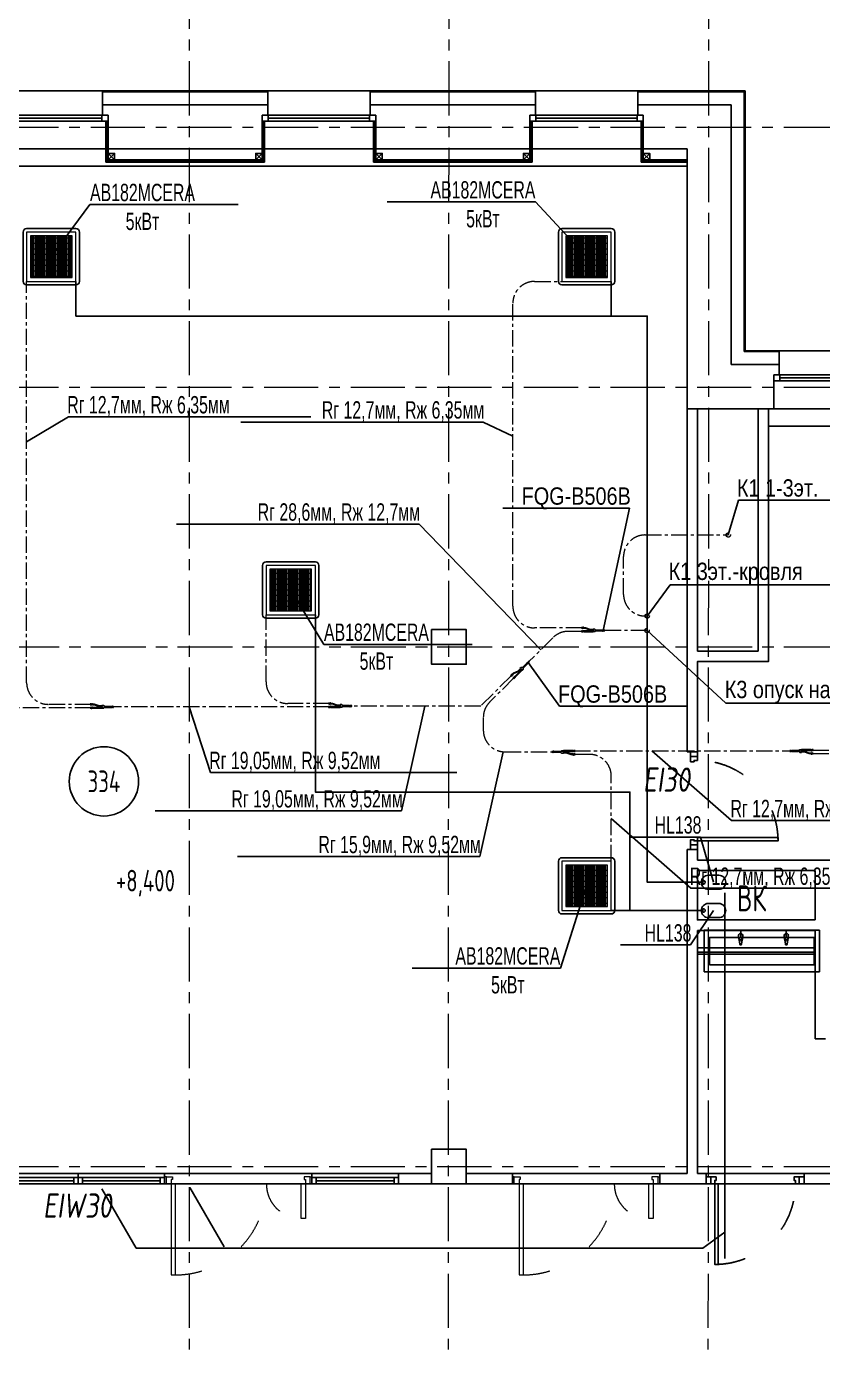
# Model space of a CAD drawing. Header units: millimetres. Extents: x -65527 to 8894748, y -37603 to 223697.
# Drawn here: x -39940 to -30750, y 111643 to 126920 of the extents above; entities that cross this region are included whole.
import ezdxf
from ezdxf import colors
from ezdxf.entities.mleader import LeaderData, LeaderLine
from ezdxf.math import Vec2, Vec3

# ---------------------------------------------------------------- set-up
doc = ezdxf.new("R2010")
doc.units = ezdxf.units.MM
doc.header["$LTSCALE"] = 10
doc.linetypes.add('ACAD_ISO03W100', pattern=[30, 12, -18])
doc.linetypes.add('CENTER', pattern=[2, 1.25, -0.25, 0.25, -0.25])
for name, color, linetype, lineweight in [('АР_Двери', 5, 'Continuous', 18), ('АР_Оси', 142, 'Continuous', 9), ('М_ЗАМЕТКИ', 1, 'Continuous', 13), ('М_фреонопроводы', 10, 'CENTER', 18)]:
    doc.layers.add(name, color=color, linetype=linetype, lineweight=lineweight)
for name, color, linetype in [('АР_новое окно', 160, 'Continuous'), ('Архитектура', 251, 'Continuous'), ('М_1_фанкойлы', 150, 'Continuous'), ('М_ОВ-ВК', 90, 'Continuous'), ('М_ОВ-вспомогательный', 141, 'Continuous'), ('ТХ_сантехника', 253, 'Continuous'), ('Экспликация', 251, 'Continuous')]:
    doc.layers.add(name, color=color, linetype=linetype)
doc.layers.add('М_3_фреонопроводы', color=210, linetype='CENTER', lineweight=13, transparency=0.6)
doc.styles.add('ICOCPEUR', font='isocpeur.ttf')
doc.styles.add('ISOCPEUR', font='isocpeur.ttf', dxfattribs={"width": 0.7})
doc.styles.get("Standard").update_dxf_attribs({"font": 'ARIALN.TTF'})
doc.styles.add('Архитект', font='isocpeur.ttf', dxfattribs={"width": 0.8, "oblique": 8})
doc.styles.add('ГОСТ 2.304', font='isocpeur.ttf', dxfattribs={"width": 0.7})

# ---------------------------------------------------------------- blocks, each defined once
blk = doc.blocks.new('*U42')
at = {"layer": 'АР_новое окно', "lineweight": 20}
for p, q in [((0, 1310), (-70, 1310)), ((0, 0), (-70, 0))]:
    blk.add_line(p, q, dxfattribs=at)
at = {"layer": 'АР_новое окно'}
for p, q in [((-70, 1310), (-70, 0)), ((-70, 0), (-70, 1310)), ((0, 1240), (-70, 1240)), ((-35, 1240), (-35, 70)), ((0, 1310), (0, 0)), ((0, 70), (-70, 70))]:
    blk.add_line(p, q, dxfattribs=at)
blk = doc.blocks.new('*U65')
for points in [[(0, 0), (0, -80), (55, -80), (55, 0), (0, 0)], [(55, -80), (55, 0), (115, 0), (115, -40), (100, -40), (100, -80), (55, -80)], [(1075, -80), (1075, 0), (1015, 0), (1015, -40), (1030, -40), (1030, -80), (1075, -80)], [(1130, 0), (1130, -80), (1075, -80), (1075, 0), (1130, 0)]]:
    blk.add_lwpolyline(points)
blk.add_lwpolyline([(100, -80), (100, -1010), (140, -1010), (140, -80)], close=True)
at = {"linetype": 'ACAD_ISO03W100', "ltscale": 3}
blk.add_arc((100, -80), 930, 270, 0, dxfattribs=at)
blk = doc.blocks.new('*U104')
for points in [[(0, 0), (0, -80), (55, -80), (55, 0), (0, 0)], [(55, -80), (55, 0), (115, 0), (115, -40), (100, -40), (100, -80), (55, -80)], [(1075, -80), (1075, 0), (1015, 0), (1015, -40), (1030, -40), (1030, -80), (1075, -80)], [(1130, 0), (1130, -80), (1075, -80), (1075, 0), (1130, 0)]]:
    blk.add_lwpolyline(points)
blk.add_lwpolyline([(100, -80), (100, -1010), (140, -1010), (140, -80)], close=True)
at = {"linetype": 'ACAD_ISO03W100', "ltscale": 3}
blk.add_arc((100, -80), 930, 270, 0, dxfattribs=at)
blk = doc.blocks.new('*U84')
at = {"linetype": 'ByBlock'}
for p, q in [((0, 0), (0, -74)), ((50, 0), (0, 0)), ((0, -74), (0, 0)), ((1000, 0), (0, 0)), ((50, -74), (0, -74)), ((0, -74), (1000, -74)), ((50, 0), (50, -74)), ((950, 0), (50, 0)), ((50, -37), (950, -37)), ((50, -74), (950, -74)), ((950, 0), (1000, 0)), ((950, 0), (950, -74)), ((950, -74), (1000, -74)), ((1000, 0), (1000, -74)), ((1000, -74), (1000, 0))]:
    blk.add_line(p, q, dxfattribs=at)
blk = doc.blocks.new('*U85')
at = {"linetype": 'ByBlock'}
for p, q in [((0, 0), (0, -74)), ((50, 0), (0, 0)), ((0, -74), (0, 0)), ((1000, 0), (0, 0)), ((50, -74), (0, -74)), ((0, -74), (1000, -74)), ((50, 0), (50, -74)), ((950, 0), (50, 0)), ((50, -37), (950, -37)), ((50, -74), (950, -74)), ((950, 0), (1000, 0)), ((950, 0), (950, -74)), ((950, -74), (1000, -74)), ((1000, 0), (1000, -74)), ((1000, -74), (1000, 0))]:
    blk.add_line(p, q, dxfattribs=at)
blk = doc.blocks.new('смеситель короткий')
for p, q in [((42, 21), (0, 25)), ((25, 14), (40, 14)), ((25, -14), (25, 14)), ((104, 11), (51, 18)), ((0, -25), (42, -21)), ((40, -14), (25, -14)), ((51, -18), (104, -11))]:
    blk.add_line(p, q)
for centre, major_axis, start_param, end_param in [((0, 0), (-17.7, 17.7), -0.785398, 2.356194), ((40, 0), (9.62, 9.62), 3.926991, 7.068583), ((40, 0), (-14.9, 14.9), -1.35736, -0.875625), ((40, 0), (14.9, 14.9), 4.498953, 6.496621), ((103, 0), (7.91, 7.91), 4.051589, 6.943986), ((40, 0), (14.9, 14.9), 4.017217, 4.498953)]:
    blk.add_ellipse(centre, major_axis=major_axis, ratio=1, start_param=start_param, end_param=end_param)
blk = doc.blocks.new('раковина')
at = {"layer": 'ТХ_сантехника'}
for p, q in [((968010, -23754), (968100, -23754)), ((968010, -24154), (968100, -24154)), ((968010, -24704), (968100, -24704))]:
    blk.add_line(p, q, dxfattribs=at)
for points in [[(968510, -25144), (968510, -23754), (968010, -23754), (968010, -25144)], [(968425, -25079), (968425, -23819), (968095, -23819), (968095, -25079)]]:
    blk.add_lwpolyline(points, close=True, dxfattribs=at)
at = {"layer": 'ТХ_сантехника', "ltscale": 100, "xscale": -1, "rotation": 180}
blk.add_blockref('смеситель короткий', (968072, -24154), dxfattribs=at)
at = {"layer": 'ТХ_сантехника'}
blk.add_blockref('смеситель короткий', (968072, -24704), dxfattribs=at)
blk = doc.blocks.new('Дверь_1700')
at = {"layer": 'АР_Двери'}
for points in [[(22995, 82161), (22995, 82081), (23015, 82081), (23015, 82161), (22995, 82161)], [(23015, 82081), (23015, 82161), (23085, 82161), (23085, 82131), (23070, 82131), (23070, 82081), (23015, 82081)], [(24675, 82081), (24675, 82161), (24605, 82161), (24605, 82131), (24620, 82131), (24620, 82081), (24675, 82081)], [(24695, 82161), (24695, 82081), (24675, 82081), (24675, 82161), (24695, 82161)]]:
    blk.add_lwpolyline(points, dxfattribs=at)
for points in [[(23070, 82081), (23070, 81031), (23120, 81031), (23120, 82081)], [(24570, 81681), (24570, 82081), (24620, 82081), (24620, 81681)]]:
    blk.add_lwpolyline(points, close=True, dxfattribs=at)
at = {"layer": 'АР_Двери', "linetype": 'ACAD_ISO03W100', "ltscale": 3}
for centre, radius, start, end in [((23118, 82082), 1052, 267.3965, 359.9316), ((24570, 82081), 400, 180, 270)]:
    blk.add_arc(centre, radius, start, end, dxfattribs=at)
blk = doc.blocks.new('A$Ce02d65bd')
at = {"ltscale": 100}
for points in [[(0, 0), (0, 75), (75, 75), (75, 0), (0, 0)], [(0, 0), (75, 75)], [(0, 75), (75, 0)]]:
    blk.add_lwpolyline(points, dxfattribs=at)
blk = doc.blocks.new('_DOTSMALL')
at = {"color": 0, "linetype": 'ByBlock', "const_width": 0.5}
blk.add_lwpolyline([(-0.0625, 0, 1), (0.0625, 0, 1)], format="xyb", close=True, dxfattribs=at)
blk = doc.blocks.new('A$C6c2f87d8')
at = {"layer": 'М_1_фанкойлы', "linetype": 'ByBlock', "lineweight": 9}
h = blk.add_hatch(dxfattribs=at)
h.set_pattern_fill('GRATE', color=251, scale=20)
h.set_pattern_definition([(0, (-70464.215, 115561.44), (0, 15.875), []), (90, (-70464.215, 115561.44), (-63.5, 4e-15), [])])
h.paths.add_polyline_path([(-240, -240), (240, -240), (240, 240), (-240, 240)])
at = {"layer": 'М_1_фанкойлы', "linetype": 'ByBlock'}
blk.add_lwpolyline([(285, 325), (-285, 325, 0.414214), (-325, 285), (-325, -285, 0.414214), (-285, -325), (285, -325, 0.414214), (325, -285), (325, 285, 0.414214)], format="xyb", close=True, dxfattribs=at)
at = {"layer": 'М_1_фанкойлы', "color": 251, "linetype": 'ByBlock', "lineweight": 9}
for points in [[(285, 285), (-285, 285), (-285, -285), (285, -285)], [(240, 240), (-240, 240), (-240, -240), (240, -240)]]:
    blk.add_lwpolyline(points, close=True, dxfattribs=at)
blk = doc.blocks.new('_None')
blk = doc.blocks.new('A$C9c2b1eba')
at = {"layer": 'М_3_фреонопроводы', "color": 20, "linetype": 'ByBlock'}
for points in [[(0, 5), (9, 5)], [(0, 5), (9, 5)], [(9, -5), (0, -5), (0, 5), (9, 5)], [(9, 5), (12, 7), (12, 7), (18, 7)], [(9, -5), (9, 5)], [(12, 7), (12, -7)], [(27, 5), (24, 7), (24, 7), (18, 7)], [(24, 7), (24, -7)], [(27, 5), (135, 5), (135, -8)], [(27, 5), (135, 5), (135, -5), (27, -5)], [(27, 5), (27, -5)], [(164, -3), (154, 7), (135, 7), (135, -8)], [(135, 5), (135, 5)], [(0, -5), (9, -5)], [(9, -45), (0, -45), (0, -35), (9, -35)], [(9, -5), (12, -7), (12, -7), (18, -7)], [(9, -35), (12, -33), (12, -33), (18, -33)], [(9, -45), (9, -35)], [(9, -45), (12, -47), (12, -47), (18, -47)], [(12, -33), (12, -47)], [(27, -5), (24, -7), (24, -7), (18, -7)], [(27, -35), (24, -33), (24, -33), (18, -33)], [(27, -45), (24, -47), (24, -47), (18, -47)], [(24, -33), (24, -47)], [(27, -5), (135, -5)], [(27, -35), (44, -35), (99, -15), (135, -15)], [(27, -45), (46, -45), (101, -25), (135, -25)], [(27, -35), (27, -45)], [(135, -8), (145, -8)], [(135, -12), (135, -25), (135, -25)], [(135, -12), (145, -12)], [(164, -17), (154, -27), (135, -27), (135, -12)], [(164, -17), (170, -17), (170, -3), (164, -3), (164, -17)], [(242, -15), (170, -15), (170, -5), (242, -5)], [(242, -5), (245, -3), (245, -3), (251, -3)], [(242, -15), (242, -5)], [(242, -15), (245, -17), (245, -17), (251, -17)], [(245, -3), (245, -17)], [(259, -5), (257, -3), (257, -3), (251, -3)], [(259, -15), (257, -17), (257, -17), (251, -17)], [(257, -3), (257, -17)], [(259, -5), (270, -5), (270, -15), (259, -15)], [(259, -5), (259, -15)]]:
    blk.add_lwpolyline(points, dxfattribs=at)
for start, end in [(0, 90), (270, 0)]:
    blk.add_arc((145, -10), 2, start, end, dxfattribs=at)

msp = doc.modelspace()

# ---------------------------------------------------------------- linework, layer by layer
at = {"layer": 'АР_Оси', "linetype": 'CENTER', "ltscale": 50}
for p, q in [((-38063.4, 129518), (-38063.4, 73785.7)), ((-35063.4, 129518), (-35093.4, 73785.7)), ((-32063.4, 129518), (-32090.8, 73785.7)), ((-59197.1, 125755.6), (23981.3, 125755.6)), ((-59197.1, 122755.6), (23981.3, 122755.6)), ((-59197.1, 119755.6), (23981.3, 119755.6)), ((-59186.9, 119755.9), (23991.5, 119755.9)), ((-59197.1, 113755.6), (23981.3, 113755.6))]:
    msp.add_line(p, q, dxfattribs=at)
at = {"layer": 'Архитектура', "lineweight": 25, "transparency": 33554684}
for p, q in [((-41483.4, 126175.6), (-31643.4, 126175.6)), ((-39063.4, 126165.6), (-37153.4, 126165.6)), ((-35973.4, 126165.6), (-34063.4, 126165.6)), ((-32883.4, 126165.6), (-31653.4, 126165.6)), ((-31653.4, 126165.6), (-31653.4, 123165.6)), ((-31643.4, 126175.6), (-31643.4, 123175.6)), ((-40308.4, 125896.6), (-38998.4, 125896.6)), ((-39063.4, 126015.6), (-37153.4, 126015.6)), ((-39063.4, 125896.6), (-39063.4, 126015.6)), ((-39063.4, 125896.6), (-38998.4, 125896.6)), ((-38998.4, 125896.6), (-38998.4, 125505.6)), ((-37218.4, 125896.6), (-37218.4, 125505.6)), ((-37218.4, 125896.6), (-37153.4, 125896.6)), ((-37218.4, 125896.6), (-35908.4, 125896.6)), ((-37153.4, 125896.6), (-37153.4, 126015.6)), ((-35973.4, 126015.6), (-34063.4, 126015.6)), ((-35973.4, 125896.6), (-35973.4, 126015.6)), ((-35973.4, 125896.6), (-35908.4, 125896.6)), ((-35908.4, 125896.6), (-35908.4, 125505.6)), ((-34128.4, 125896.6), (-34128.4, 125505.6)), ((-34128.4, 125896.6), (-34063.4, 125896.6)), ((-34128.4, 125896.6), (-32818.4, 125896.6)), ((-34063.4, 125896.6), (-34063.4, 126015.6)), ((-32883.4, 126015.6), (-31803.4, 126015.6)), ((-32883.4, 125896.6), (-32883.4, 126015.6)), ((-32883.4, 125896.6), (-32818.4, 125896.6)), ((-32818.4, 125896.6), (-32818.4, 125505.6)), ((-31803.4, 126015.6), (-31803.4, 123015.6)), ((-40308.4, 125505.6), (-38998.4, 125505.6)), ((-38998.4, 125505.6), (-37218.4, 125505.6)), ((-37218.4, 125505.6), (-35908.4, 125505.6)), ((-35908.4, 125505.6), (-34128.4, 125505.6)), ((-34128.4, 125505.6), (-32818.4, 125505.6)), ((-32818.4, 125505.6), (-32313.4, 125505.6)), ((-32313.4, 125505.6), (-32313.4, 122505.6)), ((-40813.4, 125305.6), (-32313.4, 125305.6)), ((-31653.4, 123165.6), (-31248.4, 123165.6)), ((-31643.4, 123175.6), (-23483.4, 123175.6)), ((-31803.4, 123015.6), (-31248.4, 123015.6)), ((-31248.4, 122896.6), (-31248.4, 123015.6)), ((-31313.4, 122896.6), (-31313.4, 122505.6)), ((-31313.4, 122896.6), (-31248.4, 122896.6)), ((-31313.4, 122896.6), (-30003.4, 122896.6)), ((-32313.4, 122505.6), (-31313.4, 122505.6)), ((-32193.4, 122505.6), (-32193.4, 119707.2)), ((-31313.4, 122505.6), (-30003.4, 122505.6)), ((-31373.4, 122305.6), (-22983.4, 122305.6)), ((-31876.2, 116918), (-31876.2, 112693.5)), ((-38345, 113675.6), (-36645, 113675.6)), ((-34328.4, 113675.6), (-32628.4, 113675.6)), ((-32092.8, 113675.6), (-30962.8, 113675.7)), ((-38345, 113555.6), (-36645, 113555.6)), ((-38053.7, 113514.1), (-37658.8, 112830.2)), ((-34328.4, 113555.6), (-32628.4, 113555.6)), ((-32092.8, 113555.5), (-30962.8, 113555.7)), ((-39069.8, 113497.5), (-38674.9, 112813.5)), ((-31876.2, 112998.5), (-32129.8, 112813.5)), ((-38674.9, 112813.5), (-32129.8, 112813.5))]:
    msp.add_line(p, q, dxfattribs=at)
for points in [[(-39063.4, 126015.6), (-39063.4, 126175.6)], [(-37153.4, 126015.6), (-37153.4, 126175.6)], [(-35973.4, 126015.6), (-35973.4, 126175.6)], [(-34063.4, 126015.6), (-34063.4, 126175.6)], [(-32883.4, 126015.6), (-32883.4, 126175.6)], [(-38998.4, 125896.6), (-38998.4, 125379.8), (-37218.4, 125379.8), (-37218.4, 125757.7)], [(-35908.4, 125896.6), (-35908.4, 125379.8), (-34128.4, 125379.8), (-34128.4, 125757.7)], [(-32818.4, 125896.6), (-32818.4, 125379.8), (-32313.4, 125379.8)], [(-39023.4, 125826.6), (-39023.4, 125354.8), (-37193.4, 125354.8), (-37193.4, 125826.6)], [(-39010.9, 125826.6), (-39010.9, 125367.3), (-37205.9, 125367.3), (-37205.9, 125826.6)], [(-35933.4, 125826.6), (-35933.4, 125354.8), (-34103.4, 125354.8), (-34103.4, 125826.6)], [(-35920.9, 125826.6), (-35920.9, 125367.3), (-34115.9, 125367.3), (-34115.9, 125826.6)], [(-32843.4, 125826.6), (-32843.4, 125354.8), (-32313.4, 125354.8)], [(-32830.9, 125826.6), (-32830.9, 125367.3), (-32313.4, 125367.3)], [(-31248.4, 123015.6), (-31248.4, 123175.6)], [(-32313.4, 118545.2), (-32313.4, 122505.6)], [(-32193.4, 119707.2), (-31493.4, 119707.2), (-31493.4, 122505.6)], [(-31373.4, 122505.6), (-31373.4, 119587.2), (-32193.4, 119587.2), (-32193.4, 118545.2)], [(-32193.4, 118545.2), (-32313.4, 118545.2)], [(-32313.4, 113675.5), (-32313.4, 117415.2)], [(-32193.4, 117415.2), (-32313.4, 117415.2)], [(-32193.4, 117415.2), (-32193.4, 117295.2)], [(-32193.4, 117295.2), (-24914.6, 117295.2)], [(-30833.4, 117175.2), (-32193.4, 117175.2), (-32193.4, 116603.4), (-30833.4, 116603.4)], [(-30833.4, 116603.4), (-30833.4, 117175.2)], [(-32193.4, 116483.4), (-32193.4, 113675.6)], [(-30833.4, 116483.4), (-32193.4, 116483.4)], [(-30833.4, 115231), (-30833.4, 116483.4)], [(-30833.4, 116282.9), (-32193.4, 116283)], [(-30833.4, 116232.9), (-32193.4, 116233)], [(-30833.4, 116207.9), (-32193.4, 116208)], [(-30713.4, 115231), (-30833.4, 115231)], [(-40345, 113675.6), (-38345, 113675.6), (-38345, 113629.6)], [(-39345, 113629.6), (-39345, 113675.6)], [(-35645, 113675.6), (-36645, 113675.6), (-36645, 113629.5)], [(-35263.4, 113555.6), (-35645, 113555.6), (-35645, 113675.6), (-35263.4, 113675.6)], [(-34328.4, 113675.6), (-34863.4, 113675.6)], [(-34328.4, 113675.6), (-34328.4, 113555.6)], [(-32628.4, 113675.6), (-32628.4, 113555.6)], [(-32628.4, 113675.5), (-32313.4, 113675.5)], [(-32093.4, 113675.6), (-32193.4, 113675.6)], [(-32093.4, 113675.6), (-32093.4, 113555.6)], [(-30962.8, 113675.8), (-29263.4, 113675.8)], [(-30962.8, 113675.6), (-30962.8, 113555.6)], [(-34328.4, 113555.6), (-34863.4, 113555.6)], [(-32093.4, 113555.8), (-32628.4, 113555.6)], [(-30962.8, 113555.6), (-29263.4, 113555.6)]]:
    msp.add_lwpolyline(points, dxfattribs=at)
for points in [[(-35263.4, 119955.6), (-34863.4, 119955.6), (-34863.4, 119555.6), (-35263.4, 119555.6)], [(-35263.4, 113955.6), (-34863.4, 113955.6), (-34863.4, 113555.6), (-35263.4, 113555.6)]]:
    msp.add_lwpolyline(points, close=True, dxfattribs=at)
at = {"layer": 'М_ОВ-ВК', "linetype": 'ByBlock'}
for points in [[(-39368.4, 123975.7), (-39368.4, 123575.7), (-32774, 123575.7), (-32774, 117037.9), (-32123, 117037.9)], [(-33188.4, 123975.7), (-33188.4, 123575.7)], [(-36604, 120127.4), (-36604, 118079), (-32974, 118079), (-32974, 116712.2), (-32123, 116712.2)], [(-33188.4, 116712.2), (-32974, 116712.2)]]:
    msp.add_lwpolyline(points, dxfattribs=at)
for points in [[(-32148.4, 117038.9), (-32148.4, 117036.9, 0.4142136), (-32068.4, 116956.9), (-31946.5, 116956.9, 0.4142136), (-31866.5, 117036.9), (-31866.5, 117038.9, 0.4142136), (-31946.5, 117118.9), (-32068.4, 117118.9, 0.4142136)], [(-32148.4, 116713.2), (-32148.4, 116711.2, 0.4142136), (-32068.4, 116631.2), (-31946.5, 116631.2, 0.4142136), (-31866.5, 116711.2), (-31866.5, 116713.2, 0.4142136), (-31946.5, 116793.2), (-32068.4, 116793.2, 0.4142136)]]:
    msp.add_lwpolyline(points, format="xyb", close=True, dxfattribs=at)
for centre in [(-32123, 117037.9), (-32123, 116712.2)]:
    msp.add_circle(centre, 20, dxfattribs=at)
at = {"layer": 'М_фреонопроводы', "ltscale": 15}
for points in [[(-39194.1, 119092.9), (-39688.4, 119092.9, -0.4142136), (-39938.4, 119342.9), (-39938.4, 123975.7)], [(-33524.7, 119975.6), (-34074.7, 119975.6, -0.4142136), (-34324.7, 120225.6), (-34324.7, 123725.7, -0.4142136), (-34074.7, 123975.7), (-33758.4, 123975.7)], [(-32774, 120112.8), (-32796.8, 120112.8, -0.4142136), (-33046.8, 120362.8), (-33046.8, 120798.4, -0.4142136), (-32796.8, 121048.4), (-31837.7, 121048.4)], [(-30865.8, 118564.6), (-30315.8, 118564.6, 0.4142136), (-30065.8, 118814.6), (-30065.8, 119766.3, -0.194456), (-29995.6, 119940), (-29939.4, 119998.3), (-29939.4, 120408.9)], [(-30865.8, 118524.6), (-26952.2, 118524.6, 0.4142136), (-26702.2, 118774.6), (-26702.2, 120368.9)], [(-36444.1, 119102.9), (-36924, 119102.9, -0.4142136), (-37174, 119352.9), (-37174, 120127.4)], [(-33524.7, 119935.6), (-33685.5, 119935.6, 0.1989124), (-33862.3, 119862.3), (-34142.6, 119582)], [(-34312.3, 119398.2), (-34592.6, 119117.8, 0.1989124), (-34665.8, 118941.1), (-34665.8, 118794.6, 0.4142136), (-34415.8, 118544.6), (-33865.8, 118544.6)], [(-33188.4, 117282.2), (-33188.4, 118264.6, 0.4142136), (-33438.4, 118514.6), (-33616, 118514.6)]]:
    msp.add_lwpolyline(points, format="xyb", dxfattribs=at)
for points in [[(-32774.7, 119945.6), (-33274.7, 119945.6)], [(-34340.6, 119426.4), (-34694.1, 119072.9), (-36194.1, 119072.9)], [(-39194.1, 119052.9), (-41694.1, 119052.9)], [(-36444.1, 119062.9), (-38944.1, 119062.9)], [(-33615.8, 118554.6), (-31115.8, 118554.6)]]:
    msp.add_lwpolyline(points, dxfattribs=at)
at = {"layer": 'М_фреонопроводы', "ltscale": 10}
for centre in [(-31837.7, 121048.4), (-32774, 120112.8), (-32774.7, 119945.6)]:
    msp.add_circle(centre, 25, dxfattribs=at)
at = {"layer": 'Экспликация'}
msp.add_circle((-39045.8, 118203.4), 400, dxfattribs=at)

# ---------------------------------------------------------------- block references
at = {"layer": 'Архитектура', "lineweight": 25, "transparency": 33554684, "xscale": -1}
for name, p, rotation in [('*U42', (-38998.4, 125826.6), 90), ('*U42', (-35908.4, 125826.6), 90), ('*U42', (-32818.4, 125826.6), 90), ('*U42', (-30003.4, 122826.6), 90), ('*U85', (-40345, 113555.6), 180.0001519656341), ('*U85', (-39345, 113555.6), 180.0001519656341), ('*U84', (-36645, 113555.5), 180.0001519656341)]:
    msp.add_blockref(name, p, dxfattribs=dict(at, rotation=rotation))
at = {"layer": 'Архитектура', "lineweight": 25, "transparency": 33554684}
for name, p in [('A$Ce02d65bd', (-38998.4, 125379.8)), ('A$Ce02d65bd', (-37293.4, 125379.8)), ('A$Ce02d65bd', (-35908.4, 125379.8)), ('A$Ce02d65bd', (-34203.4, 125379.8)), ('A$Ce02d65bd', (-32818.4, 125379.8)), ('Дверь_1700', (-61340, 31474.7)), ('Дверь_1700', (-57323.5, 31474.7)), ('*U65', (-32093.4, 113635.6))]:
    msp.add_blockref(name, p, dxfattribs=at)
at = {"layer": 'Архитектура', "lineweight": 25, "transparency": 33554684, "rotation": 90.00000000000001}
msp.add_blockref('*U104', (-32273.4, 117415.2), dxfattribs=at)
at = {"layer": 'Архитектура', "lineweight": 25, "transparency": 33554684, "xscale": 0.9566735012578498, "yscale": 0.9566735012578498, "zscale": 0.9566735012578498, "rotation": 270}
msp.add_blockref('раковина', (-8060.8, 1042553), dxfattribs=at)
at = {"layer": 'М_3_фреонопроводы', "linetype": 'ByBlock', "transparency": 33554684, "xscale": -1}
for p, rotation in [((-33534, 119935.6), 180), ((-34318.9, 119391.6), 224.9999999992388), ((-39203.4, 119052.9), 180), ((-36453.4, 119062.9), 180), ((-33606.5, 118554.6), 359.9999999992561), ((-30856.5, 118564.6), 359.9999999992561)]:
    msp.add_blockref('A$C9c2b1eba', p, dxfattribs=dict(at, rotation=rotation))
at = {"layer": 'М_ОВ-вспомогательный', "linetype": 'ByBlock', "rotation": 90}
for p in [(-39653.4, 124260.7), (-33473.4, 124260.7), (-36889, 120412.4), (-33473.4, 116997.2)]:
    msp.add_blockref('A$C6c2f87d8', p, dxfattribs=at)

# ---------------------------------------------------------------- texts
at = {"layer": 'Архитектура', "lineweight": 25, "transparency": 33554684, "style": 'Архитект', "oblique": 8, "width": 0.8}
for s, p in [('EI30', (-32822.8, 118083.4)), ('EIW30', (-39748.2, 113164.8))]:
    msp.add_text(s, height=280, dxfattribs=at).set_placement(p)
at = {"layer": 'Архитектура', "lineweight": 25, "transparency": 33554684, "insert": (-31568.8, 116852.8), "char_height": 300, "attachment_point": 5, "line_spacing_factor": 0.7, "style": 'ICOCPEUR'}
msp.add_mtext('\\A1;{\\W0.7;ВК}', dxfattribs=at)
at = {"layer": 'Экспликация', "insert": (-39045.8, 118203.4), "char_height": 250, "attachment_point": 5, "style": 'ГОСТ 2.304'}
msp.add_mtext_dynamic_manual_height_columns('334', width=1163.672, gutter_width=12.5, heights=[0], dxfattribs=at)

# ---------------------------------------------------------------- leaders
at = {"layer": 'Архитектура', "lineweight": 25, "transparency": 33554684}
ml = msp.add_multileader_mtext('Standard', dxfattribs=at)
ml.set_content('+8,400', color=256, style='ISOCPEUR')
ml.set_leader_properties(color=256, linetype='Continuous', lineweight=-1)
ml.set_arrow_properties(name='DOTSMALL')
ml.build(insert=Vec2(0, 0))
ml.multileader.update_dxf_attribs({"has_text_frame": 1, "text_left_attachment_type": 4, "text_right_attachment_type": 4, "dogleg_length": 100, "arrow_head_size": 180})
ctx = ml.context
ctx.base_point, ctx.char_height, ctx.arrow_head_size, ctx.landing_gap_size, ctx.plane_origin = Vec3(-38957.8, 116848.7), 250, 180, 50, Vec3(-38730.6, 116641.5)
ctx.left_attachment, ctx.right_attachment = 4, 4
notes = []
notes.append((ctx, [(0, (0, 0, 0), (0, 0), (1, 0), 1, [])]))
ctx.mtext.insert, ctx.mtext.width, ctx.mtext.line_spacing_style, ctx.mtext.flow_direction = Vec3(-38907.8, 117182), 852.697, 2, 5
at = {"layer": 'М_ЗАМЕТКИ', "color": 7, "linetype": 'ByBlock'}
ml = msp.add_multileader_mtext('Standard', dxfattribs=at)
ml.set_content('{\\W0.8;AB182MCERA\\P5кВт}', color=7)
ml.set_leader_properties()
ml.set_arrow_properties(name='NONE')
ml.build(insert=Vec2(0, 0))
ml.multileader.update_dxf_attribs({"text_left_attachment_type": 6, "text_right_attachment_type": 6, "dogleg_length": 0.36, "arrow_head_size": 0.162})
ctx = ml.context
ctx.base_point, ctx.char_height, ctx.arrow_head_size, ctx.landing_gap_size, ctx.plane_origin = Vec3(-35276.3, 124893.7), 200, 0.162, 0.081, Vec3(-24201.2, 131924.6)
ctx.left_attachment, ctx.right_attachment, ctx.text_align_type = 6, 6, 1
notes.append((ctx, [(1, (1, 1, 0), (-34063.4, 124893.7), (-1, 0), 0.324, [(0, [(-33473.4, 124260.7)], 0, [])])]))
ctx.mtext.insert, ctx.mtext.width, ctx.mtext.defined_height, ctx.mtext.alignment, ctx.mtext.flow_direction = Vec3(-34670, 125133.7), 2817.48, 544.3, 2, 5
ml = msp.add_multileader_mtext('Standard', dxfattribs=at)
ml.set_content('{\\W0.8;AB182MCERA\\P5кВт}', color=7)
ml.set_leader_properties()
ml.set_arrow_properties(name='NONE')
ml.build(insert=Vec2(0, 0))
ml.multileader.update_dxf_attribs({"text_left_attachment_type": 6, "text_right_attachment_type": 6, "dogleg_length": 0.36, "arrow_head_size": 0.162})
ctx = ml.context
ctx.base_point, ctx.char_height, ctx.arrow_head_size, ctx.landing_gap_size, ctx.plane_origin = Vec3(-39206.7, 124863.5), 200, 0.162, 0.081, Vec3(-30381.2, 131924.6)
ctx.left_attachment, ctx.right_attachment, ctx.text_align_type = 6, 6, 1
notes.append((ctx, [(0, (1, 1, 0), (-39207, 124863.5), (1, 0), 0.324, [(0, [(-39653.4, 124260.7)], 0, [])])]))
ctx.mtext.insert, ctx.mtext.width, ctx.mtext.defined_height, ctx.mtext.alignment, ctx.mtext.flow_direction = Vec3(-38600.4, 125103.5), 2817.48, 544.3, 2, 5
ml = msp.add_multileader_mtext('Standard', dxfattribs=at)
ml.set_content('{\\W0.8;Rг 12,7мм, Rж 6,35мм}', color=7)
ml.set_leader_properties()
ml.set_arrow_properties(name='NONE')
ml.build(insert=Vec2(0, 0))
ml.multileader.update_dxf_attribs({"text_left_attachment_type": 6, "text_right_attachment_type": 6, "dogleg_length": 0.36, "arrow_head_size": 0.162})
ctx = ml.context
ctx.base_point, ctx.char_height, ctx.arrow_head_size, ctx.landing_gap_size, ctx.plane_origin = Vec3(-39455.9, 122412.3, 0), 200, 0.162, 0.081, Vec3(-30666.2, 129787.7, 0)
ctx.left_attachment, ctx.right_attachment, ctx.text_align_type = 6, 6, 1
notes.append((ctx, [(0, (1, 1, 0), (-39456.2, 122412.3, 0), (1, 0), 0.324, [(0, [(-39938.4, 122123.8, 0)], 0, [])])]))
ctx.mtext.insert, ctx.mtext.width, ctx.mtext.defined_height, ctx.mtext.alignment, ctx.mtext.flow_direction = Vec3(-38531.2, 122652.3, 0), 2817.48, 544.3, 2, 5
ml = msp.add_multileader_mtext('Standard', dxfattribs=at)
ml.set_content('{\\W0.8;Rг 12,7мм, Rж 6,35мм}', color=7)
ml.set_leader_properties()
ml.set_arrow_properties(name='NONE')
ml.build(insert=Vec2(0, 0))
ml.multileader.update_dxf_attribs({"text_left_attachment_type": 6, "text_right_attachment_type": 6, "dogleg_length": 0.36, "arrow_head_size": 0.162})
ctx = ml.context
ctx.base_point, ctx.char_height, ctx.arrow_head_size, ctx.landing_gap_size, ctx.plane_origin = Vec3(-36517, 122352.5, 0), 200, 0.162, 0.081, Vec3(-25052.5, 129854.7, 0)
ctx.left_attachment, ctx.right_attachment, ctx.text_align_type = 6, 6, 1
notes.append((ctx, [(1, (1, 1, 0), (-34667.4, 122352.5, 0), (-1, 0), 0.324, [(0, [(-34324.7, 122190.7, 0)], 0, [])])]))
ctx.mtext.insert, ctx.mtext.width, ctx.mtext.defined_height, ctx.mtext.alignment, ctx.mtext.flow_direction = Vec3(-35592.3, 122592.5, 0), 2817.48, 544.3, 2, 5
ml = msp.add_multileader_mtext('Standard', dxfattribs=at)
ml.set_content('2.8кВт', color=7)
ml.set_leader_properties()
ml.set_arrow_properties(name='NONE')
ml.build(insert=Vec2(0, 0))
ml.multileader.update_dxf_attribs({"text_left_attachment_type": 6, "text_right_attachment_type": 6, "dogleg_length": 0.36, "arrow_head_size": 0.162})
ctx = ml.context
ctx.base_point, ctx.char_height, ctx.arrow_head_size, ctx.landing_gap_size, ctx.plane_origin = Vec3(-30105.6, 121657.8, 0), 200, 0.162, 0.081, Vec3(-20952.2, 128642.8, 0)
ctx.left_attachment, ctx.right_attachment, ctx.text_align_type = 6, 6, 1
notes.append((ctx, [(0, (1, 1, 0), (-30105.9, 121657.8, 0), (1, 0), 0.324, [(0, [(-30224.4, 120978.9, 0)], 0, [])])]))
ctx.mtext.insert, ctx.mtext.width, ctx.mtext.defined_height, ctx.mtext.alignment, ctx.mtext.flow_direction = Vec3(-29772.7, 121897.8, 0), 2817.48, 544.3, 2, 5
ml = msp.add_multileader_mtext('Standard', dxfattribs=at)
ml.set_content('К1 1-3эт.', color=7)
ml.set_leader_properties()
ml.set_arrow_properties(name='NONE')
ml.build(insert=Vec2(0, 0))
ml.multileader.update_dxf_attribs({"text_left_attachment_type": 6, "text_right_attachment_type": 6, "dogleg_length": 0.36, "arrow_head_size": 0.162})
ctx = ml.context
ctx.base_point, ctx.char_height, ctx.arrow_head_size, ctx.landing_gap_size, ctx.plane_origin = Vec3(-31719, 121451.4, 0), 200, 0.162, 0.081, Vec3(-22565.5, 128712.4, 0)
ctx.left_attachment, ctx.right_attachment, ctx.text_align_type = 6, 6, 1
notes.append((ctx, [(0, (1, 1, 0), (-31719.3, 121451.4, 0), (1, 0), 0.324, [(0, [(-31837.7, 121048.4, 0)], 0, [])])]))
ctx.mtext.insert, ctx.mtext.width, ctx.mtext.defined_height, ctx.mtext.alignment, ctx.mtext.flow_direction = Vec3(-31267.2, 121691.4, 0), 2817.48, 544.3, 2, 5
ml = msp.add_multileader_mtext('Standard', dxfattribs=at)
ml.set_content('FQG-B506B', color=7)
ml.set_leader_properties()
ml.set_arrow_properties(name='NONE')
ml.build(insert=Vec2(0, 0))
ml.multileader.update_dxf_attribs({"text_left_attachment_type": 6, "text_right_attachment_type": 6, "dogleg_length": 0.36, "arrow_head_size": 0.162})
ctx = ml.context
ctx.base_point, ctx.char_height, ctx.arrow_head_size, ctx.landing_gap_size, ctx.plane_origin = Vec3(-34208, 121357.9), 200, 0.162, 0.081, Vec3(-24011.1, 127609.5)
ctx.left_attachment, ctx.right_attachment, ctx.text_align_type = 6, 6, 1
notes.append((ctx, [(1, (1, 1, 0), (-32978, 121357.9), (-1, 0), 0.324, [(0, [(-33283.3, 119945.6)], 0, [])])]))
ctx.mtext.insert, ctx.mtext.width, ctx.mtext.defined_height, ctx.mtext.alignment, ctx.mtext.flow_direction = Vec3(-33593.2, 121597.9), 2817.48, 544.3, 2, 5
ml = msp.add_multileader_mtext('Standard', dxfattribs=at)
ml.set_content('{\\W0.8;Rг 28,6мм, Rж 12,7мм}', color=7)
ml.set_leader_properties()
ml.set_arrow_properties(name='NONE')
ml.build(insert=Vec2(0, 0))
ml.multileader.update_dxf_attribs({"text_left_attachment_type": 6, "text_right_attachment_type": 6, "dogleg_length": 0.36, "arrow_head_size": 0.162})
ctx = ml.context
ctx.base_point, ctx.char_height, ctx.arrow_head_size, ctx.landing_gap_size, ctx.plane_origin = Vec3(-37257.3, 121173.8, 0), 200, 0.162, 0.081, Vec3(-24730.2, 127386.1, 0)
ctx.left_attachment, ctx.right_attachment, ctx.text_align_type = 6, 6, 1
notes.append((ctx, [(1, (1, 1, 0), (-35407.7, 121173.8, 0), (-1, 0), 0.324, [(0, [(-34002.4, 119722.2, 0)], 0, [])])]))
ctx.mtext.insert, ctx.mtext.width, ctx.mtext.defined_height, ctx.mtext.alignment, ctx.mtext.flow_direction = Vec3(-36332.7, 121413.8, 0), 2817.48, 544.3, 2, 5
ml = msp.add_multileader_mtext('Standard', dxfattribs=at)
ml.set_content('К1 3эт.-кровля', color=7)
ml.set_leader_properties()
ml.set_arrow_properties(name='NONE')
ml.build(insert=Vec2(0, 0))
ml.multileader.update_dxf_attribs({"text_left_attachment_type": 6, "text_right_attachment_type": 6, "dogleg_length": 0.36, "arrow_head_size": 0.162})
ctx = ml.context
ctx.base_point, ctx.char_height, ctx.arrow_head_size, ctx.landing_gap_size, ctx.plane_origin = Vec3(-32509.5, 120473.5, 0), 200, 0.162, 0.081, Vec3(-23501.8, 127776.7, 0)
ctx.left_attachment, ctx.right_attachment, ctx.text_align_type = 6, 6, 1
notes.append((ctx, [(0, (1, 1, 0), (-32509.8, 120473.5, 0), (1, 0), 0.324, [(0, [(-32774, 120112.8, 0)], 0, [])])]))
ctx.mtext.insert, ctx.mtext.width, ctx.mtext.defined_height, ctx.mtext.alignment, ctx.mtext.flow_direction = Vec3(-31752.1, 120729, 0), 2817.48, 544.3, 2, 5
ml = msp.add_multileader_mtext('Standard', dxfattribs=at)
ml.set_content('{\\W0.8;AB182MCERA\\P5кВт}', color=7)
ml.set_leader_properties()
ml.set_arrow_properties(name='NONE')
ml.build(insert=Vec2(0, 0))
ml.multileader.update_dxf_attribs({"text_left_attachment_type": 6, "text_right_attachment_type": 6, "dogleg_length": 0.36, "arrow_head_size": 0.162})
ctx = ml.context
ctx.base_point, ctx.char_height, ctx.arrow_head_size, ctx.landing_gap_size, ctx.plane_origin = Vec3(-36506, 119785.7), 200, 0.162, 0.081, Vec3(-27616.8, 128076.3)
ctx.left_attachment, ctx.right_attachment, ctx.text_align_type = 6, 6, 1
notes.append((ctx, [(0, (1, 1, 0), (-36506.3, 119785.7), (1, 0), 0.324, [(0, [(-36889, 120412.4)], 0, [])])]))
ctx.mtext.insert, ctx.mtext.width, ctx.mtext.defined_height, ctx.mtext.alignment, ctx.mtext.flow_direction = Vec3(-35899.7, 120025.7), 2817.48, 544.3, 2, 5
ml = msp.add_multileader_mtext('Standard', dxfattribs=at)
ml.set_content('К3 опуск на 3эт', color=7)
ml.set_leader_properties()
ml.set_arrow_properties(name='NONE')
ml.build(insert=Vec2(0, 0))
ml.multileader.update_dxf_attribs({"text_left_attachment_type": 6, "text_right_attachment_type": 6, "dogleg_length": 0.36, "arrow_head_size": 0.162})
ctx = ml.context
ctx.base_point, ctx.char_height, ctx.arrow_head_size, ctx.landing_gap_size, ctx.plane_origin = Vec3(-31867.5, 119105.8, 0), 200, 0.162, 0.081, Vec3(-23502.5, 127609.5, 0)
ctx.left_attachment, ctx.right_attachment, ctx.text_align_type = 6, 6, 1
notes.append((ctx, [(0, (1, 1, 0), (-31867.8, 119105.8, 0), (1, 0), 0.324, [(0, [(-32774.7, 119945.6, 0)], 0, [])])]))
ctx.mtext.insert, ctx.mtext.width, ctx.mtext.defined_height, ctx.mtext.alignment, ctx.mtext.flow_direction = Vec3(-31060.6, 119364.6, 0), 2817.48, 544.3, 2, 5
ml = msp.add_multileader_mtext('Standard', dxfattribs=at)
ml.set_content('FQG-B506B', color=7)
ml.set_leader_properties()
ml.set_arrow_properties(name='NONE')
ml.build(insert=Vec2(0, 0))
ml.multileader.update_dxf_attribs({"text_left_attachment_type": 6, "text_right_attachment_type": 6, "dogleg_length": 0.36, "arrow_head_size": 0.162})
ctx = ml.context
ctx.base_point, ctx.char_height, ctx.arrow_head_size, ctx.landing_gap_size, ctx.plane_origin = Vec3(-33787.6, 119072), 200, 0.162, 0.081, Vec3(-24876.2, 127239.6)
ctx.left_attachment, ctx.right_attachment, ctx.text_align_type = 6, 6, 1
notes.append((ctx, [(0, (1, 1, 0), (-33787.9, 119072), (1, 0), 0.324, [(0, [(-34148.4, 119575.7)], 0, [])])]))
ctx.mtext.insert, ctx.mtext.width, ctx.mtext.defined_height, ctx.mtext.alignment, ctx.mtext.flow_direction = Vec3(-33172.7, 119312), 2817.48, 544.3, 2, 5
ml = msp.add_multileader_mtext('Standard', dxfattribs=at)
ml.set_content('{\\W0.8;Rг 19,05мм, Rж 9,52мм}', color=7)
ml.set_leader_properties()
ml.set_arrow_properties(name='NONE')
ml.build(insert=Vec2(0, 0))
ml.multileader.update_dxf_attribs({"text_left_attachment_type": 6, "text_right_attachment_type": 6, "dogleg_length": 0.36, "arrow_head_size": 0.162})
ctx = ml.context
ctx.base_point, ctx.char_height, ctx.arrow_head_size, ctx.landing_gap_size, ctx.plane_origin = Vec3(-37560.8, 117861.9, 0), 200, 0.162, 0.081, Vec3(-26067.3, 126736.8, 0)
ctx.left_attachment, ctx.right_attachment, ctx.text_align_type = 6, 6, 1
notes.append((ctx, [(1, (1, 1, 0), (-35609.2, 117861.9, 0), (-1, 0), 0.324, [(0, [(-35339.5, 119072.9, 0)], 0, [])])]))
ctx.mtext.insert, ctx.mtext.width, ctx.mtext.defined_height, ctx.mtext.alignment, ctx.mtext.flow_direction = Vec3(-36585.2, 118101.9, 0), 2817.48, 544.3, 2, 5
ml = msp.add_multileader_mtext('Standard', dxfattribs=at)
ml.set_content('{\\W0.8;Rг 19,05мм, Rж 9,52мм}', color=7)
ml.set_leader_properties()
ml.set_arrow_properties(name='NONE')
ml.build(insert=Vec2(0, 0))
ml.multileader.update_dxf_attribs({"text_left_attachment_type": 6, "text_right_attachment_type": 6, "dogleg_length": 0.36, "arrow_head_size": 0.162})
ctx = ml.context
ctx.base_point, ctx.char_height, ctx.arrow_head_size, ctx.landing_gap_size, ctx.plane_origin = Vec3(-37816.9, 118305.5, 0), 200, 0.162, 0.081, Vec3(-28791.2, 126726.8, 0)
ctx.left_attachment, ctx.right_attachment, ctx.text_align_type = 6, 6, 1
notes.append((ctx, [(0, (1, 1, 0), (-37817.2, 118305.5, 0), (1, 0), 0.324, [(0, [(-38063.4, 119062.9, 0)], 0, [])])]))
ctx.mtext.insert, ctx.mtext.width, ctx.mtext.defined_height, ctx.mtext.alignment, ctx.mtext.flow_direction = Vec3(-36841.2, 118545.5, 0), 2817.48, 544.3, 2, 5
ml = msp.add_multileader_mtext('Standard', dxfattribs=at)
ml.set_content('{\\W0.8;Rг 12,7мм, Rж 6,35мм}', color=7)
ml.set_leader_properties()
ml.set_arrow_properties(name='NONE')
ml.build(insert=Vec2(0, 0))
ml.multileader.update_dxf_attribs({"text_left_attachment_type": 6, "text_right_attachment_type": 6, "dogleg_length": 0.36, "arrow_head_size": 0.162})
ctx = ml.context
ctx.base_point, ctx.char_height, ctx.arrow_head_size, ctx.landing_gap_size, ctx.plane_origin = Vec3(-31799, 117750, 0), 200, 0.162, 0.081, Vec3(-23446.8, 126218.5, 0)
ctx.left_attachment, ctx.right_attachment, ctx.text_align_type = 6, 6, 1
notes.append((ctx, [(0, (1, 1, 0), (-31799.3, 117750, 0), (1, 0), 0.324, [(0, [(-32719, 118554.6, 0)], 0, [])])]))
ctx.mtext.insert, ctx.mtext.width, ctx.mtext.defined_height, ctx.mtext.alignment, ctx.mtext.flow_direction = Vec3(-30874.3, 117990, 0), 2817.48, 544.3, 2, 5
ml = msp.add_multileader_mtext('Standard', dxfattribs=at)
ml.set_content('{\\W0.8;Rг 15,9мм, Rж 9,52мм}', color=7)
ml.set_leader_properties()
ml.set_arrow_properties(name='NONE')
ml.build(insert=Vec2(0, 0))
ml.multileader.update_dxf_attribs({"text_left_attachment_type": 6, "text_right_attachment_type": 6, "dogleg_length": 0.36, "arrow_head_size": 0.162})
ctx = ml.context
ctx.base_point, ctx.char_height, ctx.arrow_head_size, ctx.landing_gap_size, ctx.plane_origin = Vec3(-36556.2, 117334.5, 0), 200, 0.162, 0.081, Vec3(-25164.7, 126209.4, 0)
ctx.left_attachment, ctx.right_attachment, ctx.text_align_type = 6, 6, 1
notes.append((ctx, [(1, (1, 1, 0), (-34706.6, 117334.5, 0), (-1, 0), 0.324, [(0, [(-34436.9, 118545.5, 0)], 0, [])])]))
ctx.mtext.insert, ctx.mtext.width, ctx.mtext.defined_height, ctx.mtext.alignment, ctx.mtext.flow_direction = Vec3(-35631.6, 117574.5, 0), 2817.48, 544.3, 2, 5
ml = msp.add_multileader_mtext('Standard', dxfattribs=at)
ml.set_content('{\\W0.8;HL138}', color=7)
ml.set_leader_properties()
ml.set_arrow_properties(name='NONE')
ml.build(insert=Vec2(0, 0))
ml.multileader.update_dxf_attribs({"text_left_attachment_type": 6, "text_right_attachment_type": 6, "dogleg_length": 0.36, "arrow_head_size": 0.162})
ctx = ml.context
ctx.base_point, ctx.char_height, ctx.arrow_head_size, ctx.landing_gap_size, ctx.plane_origin = Vec3(-32676.5, 117560.2, 0), 200, 0.162, 0.081, Vec3(-23681, 123695.1, 0)
ctx.left_attachment, ctx.right_attachment, ctx.text_align_type = 6, 6, 1
notes.append((ctx, [(1, (1, 1, 0), (-32158.4, 117560.2, 0), (-1, 0), 0.324, [(0, [(-32007.5, 117037.9, 0)], 0, [])])]))
ctx.mtext.insert, ctx.mtext.width, ctx.mtext.defined_height, ctx.mtext.alignment, ctx.mtext.flow_direction = Vec3(-32417.6, 117800.2, 0), 2817.48, 544.3, 2, 5
ml = msp.add_multileader_mtext('Standard', dxfattribs=at)
ml.set_content('{\\W0.8;Rг 12,7мм, Rж 6,35мм}', color=7)
ml.set_leader_properties()
ml.set_arrow_properties(name='NONE')
ml.build(insert=Vec2(0, 0))
ml.multileader.update_dxf_attribs({"text_left_attachment_type": 6, "text_right_attachment_type": 6, "dogleg_length": 0.36, "arrow_head_size": 0.162})
ctx = ml.context
ctx.base_point, ctx.char_height, ctx.arrow_head_size, ctx.landing_gap_size, ctx.plane_origin = Vec3(-32268.4, 116968.8, 0), 200, 0.162, 0.081, Vec3(-23916.2, 125437.3, 0)
ctx.left_attachment, ctx.right_attachment, ctx.text_align_type = 6, 6, 1
notes.append((ctx, [(0, (1, 1, 0), (-32268.8, 116968.8, 0), (1, 0), 0.324, [(0, [(-33188.4, 117773.4, 0)], 0, [])])]))
ctx.mtext.insert, ctx.mtext.width, ctx.mtext.defined_height, ctx.mtext.alignment, ctx.mtext.flow_direction = Vec3(-31343.8, 117208.8, 0), 2817.48, 544.3, 2, 5
ml = msp.add_multileader_mtext('Standard', dxfattribs=at)
ml.set_content('{\\W0.8;AB182MCERA\\P5кВт}', color=7)
ml.set_leader_properties()
ml.set_arrow_properties(name='NONE')
ml.build(insert=Vec2(0, 0))
ml.multileader.update_dxf_attribs({"text_left_attachment_type": 6, "text_right_attachment_type": 6, "dogleg_length": 0.36, "arrow_head_size": 0.162})
ctx = ml.context
ctx.base_point, ctx.char_height, ctx.arrow_head_size, ctx.landing_gap_size, ctx.plane_origin = Vec3(-34988.3, 116048), 200, 0.162, 0.081, Vec3(-24201.2, 124661.1)
ctx.left_attachment, ctx.right_attachment, ctx.text_align_type = 6, 6, 1
notes.append((ctx, [(1, (1, 1, 0), (-33775.3, 116048), (-1, 0), 0.324, [(0, [(-33473.4, 116997.2)], 0, [])])]))
ctx.mtext.insert, ctx.mtext.width, ctx.mtext.defined_height, ctx.mtext.alignment, ctx.mtext.flow_direction = Vec3(-34382, 116288), 2817.48, 544.3, 2, 5
ml = msp.add_multileader_mtext('Standard', dxfattribs=at)
ml.set_content('{\\W0.8;HL138}', color=7)
ml.set_leader_properties()
ml.set_arrow_properties(name='NONE')
ml.build(insert=Vec2(0, 0))
ml.multileader.update_dxf_attribs({"text_left_attachment_type": 6, "text_right_attachment_type": 6, "dogleg_length": 0.36, "arrow_head_size": 0.162})
ctx = ml.context
ctx.base_point, ctx.char_height, ctx.arrow_head_size, ctx.landing_gap_size, ctx.plane_origin = Vec3(-32792, 116314.4, 0), 200, 0.162, 0.081, Vec3(-23681, 123369.4, 0)
ctx.left_attachment, ctx.right_attachment, ctx.text_align_type = 6, 6, 1
notes.append((ctx, [(1, (1, 1, 0), (-32273.8, 116314.4, 0), (-1, 0), 0.324, [(0, [(-32007.5, 116712.2, 0)], 0, [])])]))
ctx.mtext.insert, ctx.mtext.width, ctx.mtext.defined_height, ctx.mtext.alignment, ctx.mtext.flow_direction = Vec3(-32533.1, 116554.4, 0), 2817.48, 544.3, 2, 5
for ctx, leaders in notes:
    for number, flags, end, landing, length, lines in leaders:
        leader = LeaderData()
        leader.index, (leader.has_last_leader_line, leader.has_dogleg_vector, leader.attachment_direction) = number, flags
        leader.last_leader_point, leader.dogleg_vector, leader.dogleg_length = Vec3(end), Vec3(landing), length
        for number, points, colour, breaks in lines:
            line = LeaderLine()
            line.index, line.vertices, line.color, line.breaks = number, Vec3.list(points), colors.encode_raw_color(colour), breaks
            leader.lines.append(line)
        ctx.leaders.append(leader)

doc.saveas('drawing.dxf')
